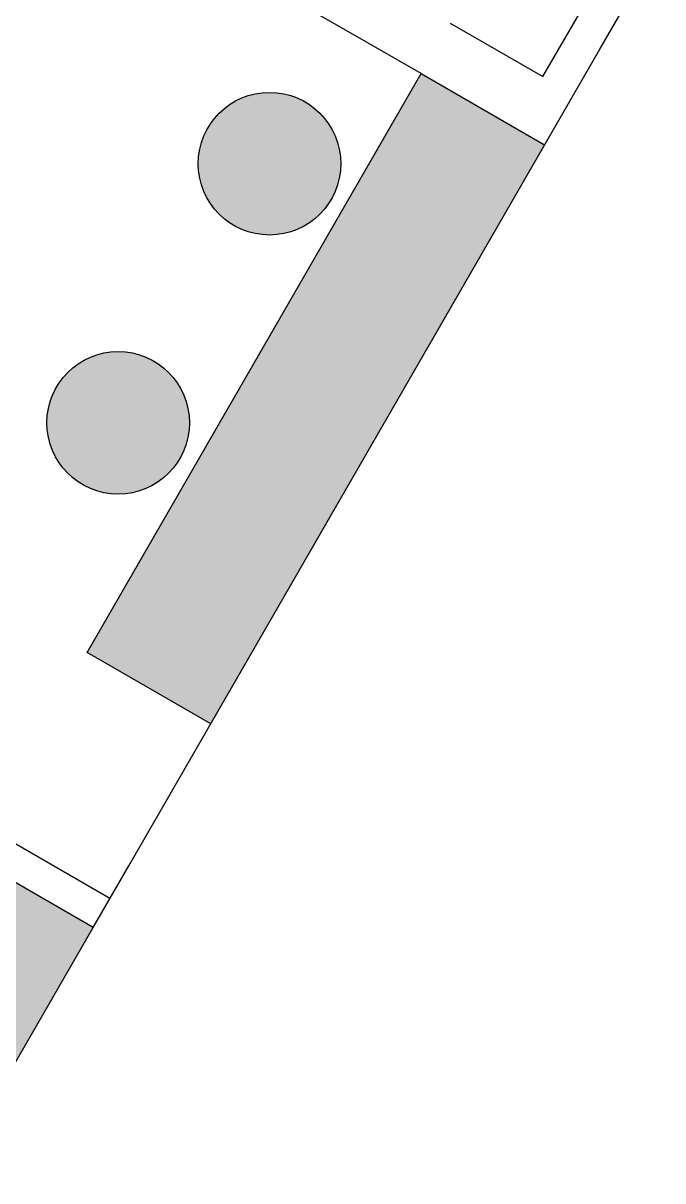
# Model space of a CAD drawing. Header units: millimetres. Extents: x -2729 to 15248, y -12439 to 5292.
# Drawn here: x 3992.3 to 4171.8, y -10343.8 to -10019.1 of the extents above; entities that cross this region are included whole.
import ezdxf

# ---------------------------------------------------------------- set-up
doc = ezdxf.new("R2010")
doc.units = ezdxf.units.MM
doc.layers.add('DUVAR', color=7, linetype='Continuous', lineweight=30)
doc.layers.add('tefriş', color=7, linetype='Continuous', lineweight=25)

msp = doc.modelspace()

# ---------------------------------------------------------------- hatches: boundary and pattern name
at = {"layer": 'DUVAR'}
h = msp.add_hatch(color=256, dxfattribs=at)
h.dxf.hatch_style = 1
h.set_gradient(color1=(221, 204, 182), one_color=1, tint=1)
h.paths.add_polyline_path([(4121.349, -10043.254), (4104.027, -10033.253), (4010.303, -10195.589), (4027.625, -10205.589)])
h.paths.add_polyline_path([(4138.668, -10053.253), (4121.349, -10043.254), (4027.625, -10205.589), (4044.944, -10215.589)])
h = msp.add_hatch(color=256, dxfattribs=at)
h.dxf.hatch_style = 1
h.set_gradient(color1=(94, 72, 44), color2=(219, 202, 179), one_color=1, tint=0.78, name='SPHERICAL')
edge = h.paths.add_edge_path()
edge.add_arc((4061.45, -10058.518), 20, 0, 360)
h = msp.add_hatch(color=256, dxfattribs=at)
h.dxf.hatch_style = 1
h.set_gradient(color1=(94, 72, 44), color2=(219, 202, 179), one_color=1, tint=0.78, name='SPHERICAL')
edge = h.paths.add_edge_path()
edge.add_arc((4018.986, -10131.194), 20, 0, 360)
at = {"layer": 'DUVAR', "true_color": 0xdbc9ad}
h = msp.add_hatch(color=9, dxfattribs=at)
h.dxf.hatch_style = 1
h.set_gradient(color1=(221, 204, 182), one_color=1, tint=1)
h.paths.add_polyline_path([(3994.625, -10262.747), (3984.386, -10256.836), (3977.303, -10252.746), (3974.942, -10256.836), (3880.484, -10420.442), (3897.806, -10430.443)])
h.paths.add_polyline_path([(4011.944, -10272.746), (3994.625, -10262.747), (3897.806, -10430.443), (3915.125, -10440.442)])

# ---------------------------------------------------------------- linework, layer by layer
msp.add_line((4104.027, -10033.253), (4138.668, -10053.253))
at = {"layer": 'DUVAR', "linetype": 'Continuous'}
for p, q in [((4104.027, -10033.253), (3808.542, -9862.655)), ((4138.179, -10034.101), (4229.3, -9876.275)), ((4154.194, -10026.362), (4238.415, -9880.487)), ((4112.198, -10019.101), (4138.179, -10034.101)), ((4021.944, -10255.426), (4154.194, -10026.362)), ((4011.944, -10272.746), (3804.098, -10152.746)), ((4016.665, -10264.57), (3895.421, -10194.57)), ((4011.944, -10272.746), (4021.944, -10255.426))]:
    msp.add_line(p, q, dxfattribs=at)
at = {"layer": 'tefriş'}
for p, q in [((4010.303, -10195.589), (4104.027, -10033.253)), ((4044.944, -10215.589), (4010.303, -10195.589)), ((3915.125, -10440.442), (4011.944, -10272.746))]:
    msp.add_line(p, q, dxfattribs=at)
for centre in [(4061.45, -10058.518), (4018.986, -10131.194)]:
    msp.add_circle(centre, 20, dxfattribs=at)

doc.saveas('drawing.dxf')
